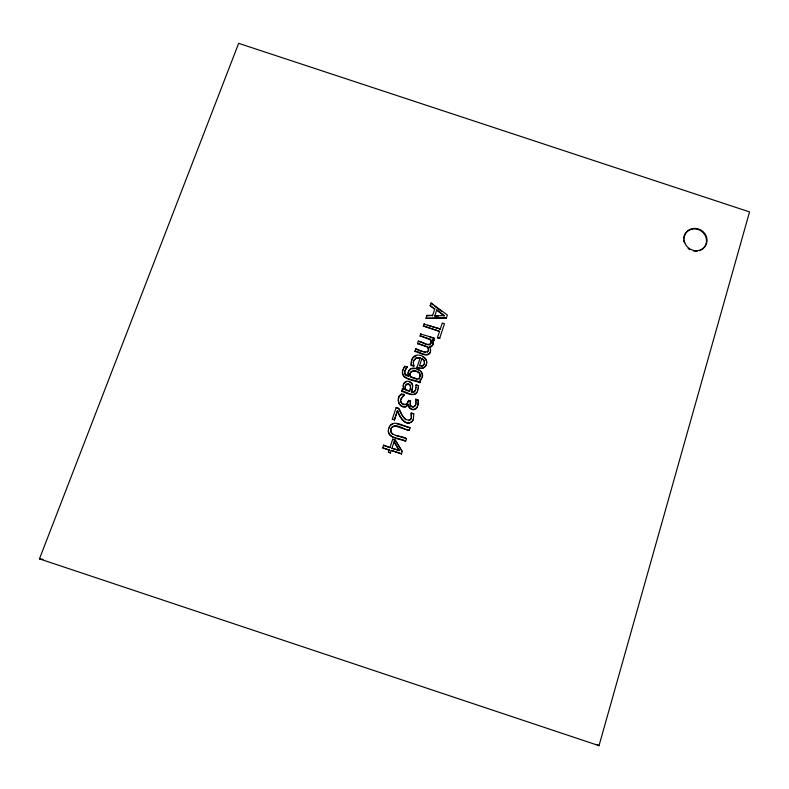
<?xml version="1.0" encoding="UTF-8"?>
<svg xmlns="http://www.w3.org/2000/svg" width="789" height="789" viewBox="0 0 789 789"><rect width="100%" height="100%" fill="white"/><g stroke="black" fill="none" stroke-linecap="round" stroke-linejoin="round"><path stroke-width="1.18" d="M416.03 403.248L415.645 399.53L418.269 400.398L417.835 405.536M415.981 387.774L416.158 384.894L418.535 385.683L418.209 388.001M411.503 416.917L411.118 413.249L412.874 413.831M426.563 363.315L426.583 361.993M390.713 429.897C390.9 437.145 402.341 435.41 406.483 438.625L405.566 441.357C400.467 438.566 386.916 438.783 388.444 429.68M424.59 363.048L424.186 360.859L421.947 358.433L424.324 360.455L424.374 363.916M408.16 372.733L408.613 376.422M398.406 399.895L398.968 403.564L401.433 406.059L405.674 406.739L408.465 404.372L409.313 407.302L411.68 409.185L413.801 409.432L416.375 408.051M404.698 371.737L405.043 374.035L408.722 376.037L408.12 373.828M402.548 371.353C401.749 380.14 415.142 379.174 419.985 382.31L419.856 382.685C414.659 380.239 399.273 379.617 402.932 369.873M412.627 386.64L411.503 392.015L414.353 391.936L415.734 389.352M410.122 389.263C411.493 386.817 409.955 382.596 406.7 383.878L405.349 385.969M430.873 343.343L430.39 339.25L420.123 335.848L430.242 339.704M430.36 352.249L430.607 349.507L429.492 346.923L432.53 345.286M410.359 401.857L410.448 405.753M415.606 389.717L416.109 387.409M411.227 418.288L411.227 412.923L413.87 413.801L413.328 419.196M432.885 344.645L433.171 342.13L432.342 339.901L433.871 340.414L432.342 339.901M415.754 404.629L415.764 399.185L418.397 400.053L418.288 403.899L416.868 407.617M413.288 362.585L413.722 360.652M405.122 387.044L405.447 385.604M422.105 377.162L422.076 373.68L420.784 371.53M403.573 384.075L403.12 386.087L403.86 389.48L402.38 388.997L403.86 389.48M409.639 391.403L410.231 388.898M419.896 376.836C422.5 369.528 406.631 368.108 410.645 376.678L418.249 379.193L419.373 377.823M417.667 390.417L418.338 387.636M426.247 364.676C429.709 356.697 415.29 350.888 412.203 358.936M411.503 392.015L412.43 388.188M390.979 428.782L390.821 432.194L392.646 434.157M382.704 447.866L389.125 449.996L382.704 447.866L383.572 445.203L389.914 447.61L383.572 445.203M408.051 373.128C409.757 361.609 429.68 372.398 420.014 380.209L420.567 380.535L420.142 379.825L421.385 378.523M404.747 366.51L407.282 366.905L404.846 371.136M411.69 360.001L411.197 365.415L413.732 366.254L413.406 362.181M392.311 419.127L394.441 419.837L392.311 419.127L396.177 407.499L398.78 408.367C401.354 412.568 403.426 421.267 409.856 419.965L410.744 419.156M388.375 429.975L388.869 428.082M396.177 407.499L398.682 408.702L401.69 414.59M417.785 390.052C416.217 398.553 406.227 392.961 401.621 391.275L401.719 390.91C406.138 391.245 413.071 397.538 416.779 392.34M398.662 398.859C398.011 394.066 407.824 392.192 402.242 397.005M430.508 351.825C428.161 358.758 418.939 352.052 414.915 351.509L415.034 351.075C419.353 351.332 426.435 357.624 430.163 352.634M427.293 352.367L428.486 350.188L427.697 347.239L417.578 343.452L427.835 346.805C431.869 355.444 418.9 350.927 415.783 348.817L422.49 351.509M430.735 343.56C427.293 346.45 422.066 341.104 418.338 341.193L426.159 344.28M420.744 334.063L434.621 338.156L433.723 340.858M599.019 745.664L749.55 211.916L238.663 43.336L39.45 558.859L599.019 745.664L596.888 744.451M439.542 331.36L423.407 326.015L439.542 331.36L437.412 337.791L439.729 338.057L437.412 337.791M424.058 324.121L440.331 328.993L427.51 325.265M426.011 318.312L446.396 317.908L426.011 318.312L426.977 315.344L432.609 315.422L426.839 315.827L426.977 315.344M405.221 386.669L405.793 390.121L405.171 388.089M430.163 305.885L430.301 305.382L434.709 309.17L430.163 305.885L431.09 303.015L447.353 315.008L446.219 318.391M431.09 303.015L432.855 304.929M388.385 452.196L390.397 452.866L388.385 452.196L389.194 449.73M413.732 366.254L413.416 363.621M392.715 439.157L395.259 440.321L392.715 439.157L389.914 447.61M391.206 450.401L401.463 453.813L391.206 450.401L390.397 452.866M391.916 448.28L399.303 450.44L391.916 448.28L394.076 441.761L399.303 450.44M394.076 441.761L399.214 450.697M425.902 365.425C424.551 369.114 419.916 369.025 416.927 367.595L417.056 367.191C419.669 368.276 423.239 368.838 425.281 366.372M413.604 361.066L416.089 357.802L420.162 357.841L415.971 358.216L414.018 360.1M438.309 315.994L434.749 315.945L444.414 315.58L444.246 316.064L436.712 310.008L444.414 315.58M408.564 400.368L410.517 401.394L408.564 400.368L407.459 403.228M401.562 393.908C393.09 398.839 402.577 413.239 408.465 404.372M416.986 407.282C415.063 411.966 407.38 409.264 408.643 404.432M416 385.397L416.158 384.894M440.163 329.457L442.304 323.036L444.463 323.746L439.572 338.511M401.364 454.069L402.222 451.515L395.348 440.035M391.975 427.145L395.348 426.08L409.156 430.488L410.083 427.737C404.372 426.948 393.514 418.604 389.401 426.898M416.927 367.595L420.162 357.841M434.749 315.945L436.712 310.008M419.442 365.978L421.947 358.433M410.25 402.203L410.635 401.049M419.856 382.685L420.695 380.16M407.282 366.905C404.954 369.301 402.607 374.864 407.4 376.028M401.621 391.275L402.479 388.622M414.915 351.509L415.783 348.817M417.45 343.896L418.338 341.193M419.995 336.301L420.872 333.599M423.279 326.478L424.196 323.648M394.53 419.521L397.538 410.507C399.579 415.734 404.481 426.257 411.602 421.839M394.441 419.837L397.449 410.832C398.958 416.365 406.098 428.042 412.341 421.05M404.185 394.776L400.851 399.421M413.89 365.711L411.306 365.001M432.461 315.916L434.867 308.667M418.535 385.683L416.04 385.269M415.596 399.678L415.764 399.185M409.156 430.488L409.274 430.192C404.155 430.35 395.486 421.78 391.374 427.983M410.083 427.737L396.522 423.683M406.483 438.625L395.871 435.42M405.566 441.357L405.674 441.081C400.565 437.944 389.302 439 388.336 431.09M402.222 451.515L395.881 441.357M412.834 420.369L413.446 418.88M388.79 428.378L389.48 426.593M412.312 358.522L411.217 361.806L411.197 365.415M425.764 365.83L426.385 364.271M424.512 363.502L423.072 365.82L421.129 366.293M402.834 370.268L403.771 367.891M390.9 429.078L391.452 427.687M408.219 401.404L406.542 404.274M403.475 384.45C404.718 378.7 414.304 381.324 412.509 387.004M408.367 371.875L410.329 369.262M401.512 397.824C399.865 400.131 400.506 403.781 403.504 404.471M415.872 404.284L414.442 406.67M433.033 344.211L431.632 346.568L429.354 347.357M419.245 378.207L420.024 376.442M411.345 417.973L410.635 419.472L408.554 420.616M403.672 368.295L404.856 366.106M412.223 421.356L412.953 420.064M424.166 364.331L422.598 365.711L419.57 365.573M403.83 383.651L406.473 381.659M415.201 390.624L414.008 391.857L411.611 391.66M415.349 405.447L413.535 406.749L412.243 406.621L410.556 405.418L410.063 403.426M390.161 425.695L391.078 424.758M412.992 357.713L416.385 355.602M405.871 384.914L408.613 384.194L410.053 385.338L410.428 387.133M406.651 403.929C404.333 405.29 400.733 403.386 400.694 400.654M392.133 424.058L393.474 423.594M411.345 368.779L415.27 368.66M405.95 404.579L404.451 404.708M413.416 407.085L412.124 406.956M427.934 344.783C431.179 345.888 431.859 341.193 430.39 339.25M39.45 558.859L43.04 559.352M423.624 351.884L425.399 352.397M429.887 337.09L433.319 338.225M405.556 366.777L407.173 367.309M417.036 379.223L410.536 377.063C406.858 369.341 420.182 369.321 420.093 375.988M405.901 389.756L409.747 391.038M406.759 390.447L408.672 391.078M401.463 394.263L404.076 395.131M416.848 369.084L419.738 370.564M409.244 381.787L411.493 383.198L412.469 385.614M422.529 356.648L424.916 358.393L426.316 360.731M410.872 406.256L411.434 406.651M434.769 306.339L441.445 311.27M405.704 419.728L402.193 415.408M432.194 340.355L433.092 343.609M403.958 389.115L403.218 385.722M430.459 349.941L430.577 351.105M683.688 238.209A11.687 10.918 33.3 0 1 694.468 228.889A11.687 10.918 33.3 0 1 706.293 238.396A11.687 10.918 33.3 0 1 699.202 250.685M697.338 251.099A11.687 10.918 33.3 0 1 693.452 250.961M689.764 249.58A11.687 10.918 33.3 0 1 688.116 248.456M683.945 241.976A11.687 10.918 33.3 0 1 683.649 240.093M684.773 242.775A11.707 10.928 33.3 0 0 704.37 247.233A11.707 10.928 33.3 0 0 697.476 228.702A11.707 10.928 33.3 0 0 684.773 242.775"/></g></svg>
